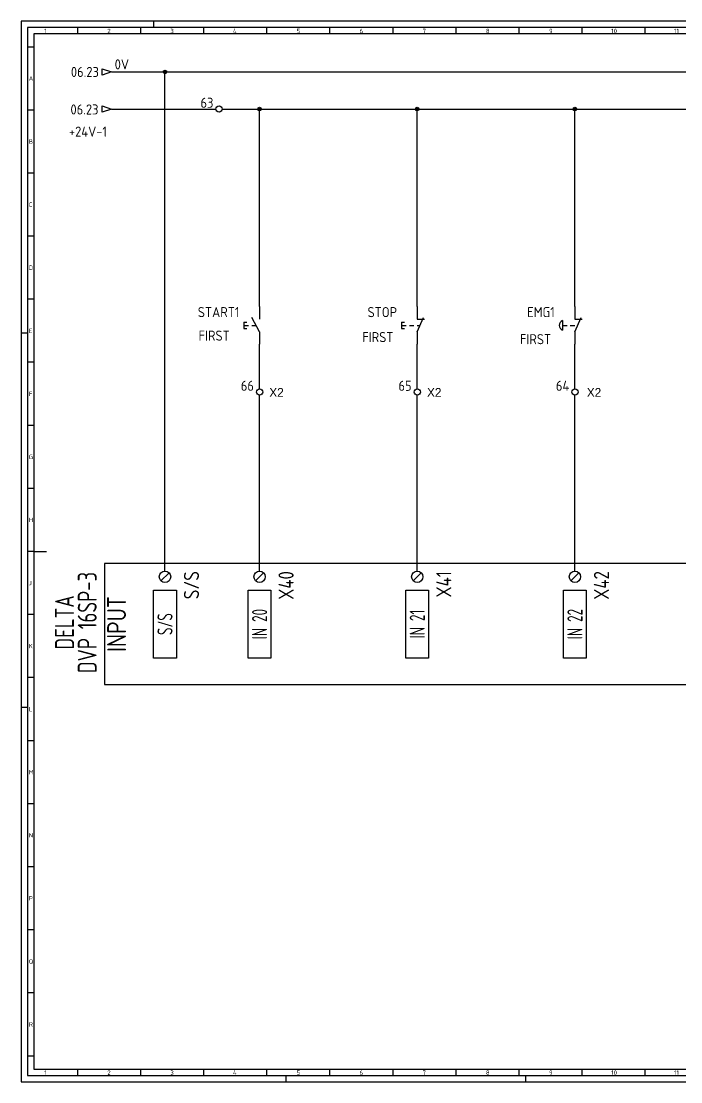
# Model space of a CAD drawing. Header units: millimetres. Extents: x 0 to 1189, y 5 to 846.
# Drawn here: x 0 to 523, y 5 to 846 of the extents above; entities that cross this region are included whole.
import ezdxf
from ezdxf.enums import TextEntityAlignment as Align

# ---------------------------------------------------------------- set-up
doc = ezdxf.new("R2010")
doc.units = ezdxf.units.MM
doc.header["$LTSCALE"] = 12
doc.linetypes.add('DASHED', pattern=[0.75, 0.5, -0.25])
for name, color, linetype in [('035', 5, 'Continuous'), ('07', 7, 'Continuous'), ('DESC', 1, 'Continuous'), ('MISC', 2, 'Continuous'), ('RED_2.5mm^2', 1, 'Continuous'), ('SYMS', 7, 'Continuous'), ('TAGS', 51, 'Continuous'), ('TERMS', 4, 'Continuous'), ('WIREREF_DEST', 61, 'Continuous'), ('XREF', 7, 'Continuous')]:
    doc.layers.add(name, color=color, linetype=linetype)
doc.styles.add('ISO Proportional', font='isocp.shx')
doc.styles.add('WD_IEC', font='ISOCP2.shx', dxfattribs={"width": 0.9, "height": 4})

# ---------------------------------------------------------------- blocks, each defined once
blk = doc.blocks.new('IEC_border_a0')
at = {"layer": '035', "color": 0}
for p, q in [((0, 841), (0, 0)), ((1189, 841), (0, 841)), ((44.5, 836), (44.5, 831)), ((94.5, 836), (94.5, 831)), ((105, 841), (105, 836)), ((144.5, 836), (144.5, 831)), ((194.5, 836), (194.5, 831)), ((244.5, 836), (244.5, 831)), ((294.5, 836), (294.5, 831)), ((344.5, 836), (344.5, 831)), ((394.5, 836), (394.5, 831)), ((444.5, 836), (444.5, 831)), ((494.5, 836), (494.5, 831)), ((9.98, 820.54), (5, 820.54)), ((9.98, 770.54), (5, 770.54)), ((9.98, 720.54), (5, 720.54)), ((9.98, 670.54), (5, 670.54)), ((9.98, 620.54), (5, 620.54)), ((0, 594), (5, 594)), ((10, 570.5), (5.02, 570.5)), ((10, 520.5), (5, 520.5)), ((10, 470.5), (5.02, 470.5)), ((10, 420.5), (5.02, 420.5)), ((10, 370.5), (5.02, 370.5)), ((10, 320.5), (5.02, 320.5)), ((0, 297), (5, 297)), ((10.02, 270.46), (5.03, 270.46)), ((10.02, 220.46), (5.03, 220.46)), ((10.02, 170.46), (5.03, 170.46)), ((10.02, 120.46), (5.03, 120.46)), ((10.02, 70.46), (5.03, 70.46)), ((10.03, 20.42), (5.05, 20.42)), ((44.5, 10), (44.5, 5)), ((94.5, 10), (94.5, 5)), ((144.5, 10), (144.5, 5)), ((194.5, 10), (194.5, 5)), ((244.5, 10), (244.5, 5)), ((294.5, 10), (294.5, 5)), ((344.5, 10), (344.5, 5)), ((394.5, 10), (394.5, 5)), ((444.5, 10), (444.5, 5)), ((494.5, 10), (494.5, 5)), ((0, 0), (1189, 0)), ((210, 0), (210, 5)), ((400, 0), (400, 5))]:
    blk.add_line(p, q, dxfattribs=at)
blk.add_lwpolyline([(10, 10), (1179, 10), (1179, 831), (10, 831)], close=True, dxfattribs=at)
at = {"layer": '07', "color": 0}
blk.add_line((10, 420.5), (20, 420.5), dxfattribs=at)
blk.add_lwpolyline([(5, 5), (1184, 5), (1184, 836), (5, 836)], close=True, dxfattribs=at)
at = {"layer": '035', "color": 0, "style": 'ISO Proportional'}
for s, p in [('1', (18.31, 831.5)), ('2', (68.23, 831.5)), ('3', (118.18, 831.5)), ('4', (167.88, 831.5)), ('5', (218.34, 831.5)), ('6', (268.19, 831.5)), ('7', (318.17, 831.5)), ('8', (368.42, 831.5)), ('9', (418.46, 831.5)), ('10', (467.72, 831.5)), ('11', (517.49, 831.5)), ('A', (6, 793.79)), ('B', (6, 743.79)), ('C', (6, 693.79)), ('D', (6, 643.79)), ('E', (6.02, 593.75)), ('F', (6.02, 543.75)), ('G', (6.02, 493.75)), ('H', (6.02, 443.75)), ('J', (6.02, 393.75)), ('K', (6.02, 343.75)), ('L', (6.03, 293.72)), ('M', (6.03, 243.72)), ('N', (6.03, 193.72)), ('P', (6.03, 143.72)), ('Q', (6.03, 93.72)), ('R', (6.05, 43.68)), ('1', (18.31, 5.5)), ('2', (68.23, 5.5)), ('3', (118.18, 5.5)), ('4', (167.88, 5.5)), ('5', (218.34, 5.5)), ('6', (268.19, 5.5)), ('7', (318.17, 5.5)), ('8', (368.42, 5.5)), ('9', (418.46, 5.5)), ('10', (467.72, 5.5)), ('11', (517.49, 5.5))]:
    blk.add_text(s, height=3.5, dxfattribs=at).set_placement(p)
blk = doc.blocks.new('PLCIO_F85')
blk.add_line((1036, 48), (1036, -48))
at = {"layer": 'SYMS'}
for p, q in [((-48, 48), (-48, -48)), ((1036, 48), (-48, 48)), ((-3.18, 34.32), (3.18, 40.68)), ((71.82, 34.32), (78.18, 40.68)), ((196.82, 34.32), (203.18, 40.68)), ((321.82, 34.32), (328.18, 40.68)), ((446.82, 34.32), (453.18, 40.68)), ((571.82, 34.32), (578.18, 40.68)), ((696.82, 34.32), (703.18, 40.68)), ((821.82, 34.32), (828.18, 40.68)), ((946.82, 34.32), (953.18, 40.68)), ((-9, -27), (-9, 27)), ((-9, 27), (9, 27)), ((9, 27), (9, -27)), ((66, -27), (66, 27)), ((66, 27), (84, 27)), ((84, 27), (84, -27)), ((191, -27), (191, 27)), ((191, 27), (209, 27)), ((209, 27), (209, -27)), ((316, -27), (316, 27)), ((316, 27), (334, 27)), ((334, 27), (334, -27)), ((441, -27), (441, 27)), ((441, 27), (459, 27)), ((459, 27), (459, -27)), ((566, -27), (566, 27)), ((566, 27), (584, 27)), ((584, 27), (584, -27)), ((691, -27), (691, 27)), ((691, 27), (709, 27)), ((709, 27), (709, -27)), ((816, -27), (816, 27)), ((816, 27), (834, 27)), ((834, 27), (834, -27)), ((941, -27), (941, 27)), ((941, 27), (959, 27)), ((959, 27), (959, -27)), ((9, -27), (-9, -27)), ((84, -27), (66, -27)), ((209, -27), (191, -27)), ((334, -27), (316, -27)), ((459, -27), (441, -27)), ((584, -27), (566, -27)), ((709, -27), (691, -27)), ((834, -27), (816, -27)), ((959, -27), (941, -27)), ((-48, -48), (1036, -48))]:
    blk.add_line(p, q, dxfattribs=at)
for centre in [(0, 37.5), (75, 37.5), (200, 37.5), (325, 37.5), (450, 37.5), (575, 37.5), (700, 37.5), (825, 37.5), (950, 37.5)]:
    blk.add_circle(centre, 4.5, dxfattribs=at)
at = {"layer": 'SYMS', "style": 'WD_IEC', "width": 0.9}
for tag, p in [('TERMDESC02', (81.25, 60)), ('TERMDESC03', (206.25, 60)), ('TERMDESC04', (331.25, 60)), ('TERMDESC05', (456.25, 60)), ('TERMDESC06', (581.25, 60)), ('TERMDESC08', (831.25, 60)), ('TERMDESC09', (956.25, 60)), ('TERMDESC01', (6.25, 60)), ('TERMDESC07', (706.25, 60))]:
    blk.add_attdef(tag, text='', height=12, rotation=90, dxfattribs=at).set_placement(p, align=Align.TOP_LEFT)
at = {"layer": 'SYMS', "style": 'WD_IEC', "width": 0.9, "flags": 1}
for tag, p in [('X2TERM01', (0, 42)), ('X2TERM02', (75, 42)), ('X2TERM03', (200, 42)), ('X2TERM04', (325, 42)), ('X2TERM05', (450, 42)), ('X2TERM06', (575, 42)), ('X2TERM07', (700, 42)), ('X2TERM08', (825, 42)), ('X2TERM09', (950, 42))]:
    blk.add_attdef(tag, text='', height=1.92, rotation=90, dxfattribs=at).set_placement(p, align=Align.RIGHT)
at = {"layer": 'SYMS', "style": 'WD_IEC', "width": 0.9}
for tag, p in [('TERM01', (15, 42)), ('TERM02', (90, 42)), ('TERM03', (215, 42)), ('TERM04', (340, 42)), ('TERM05', (465, 42)), ('TERM06', (590, 42)), ('TERM07', (715, 42)), ('TERM08', (840, 42)), ('TERM09', (965, 42))]:
    blk.add_attdef(tag, text='', height=12, rotation=90, dxfattribs=at).set_placement(p, align=Align.TOP_RIGHT)
at = {"layer": 'SYMS', "style": 'WD_IEC'}
for tag, width, p in [('LINE1', 0.9, (-87, 0)), ('LINE2', 0.9, (-69, 0)), ('DESC', 0.9, (-50.84, 0)), ('INST', 0.8, (-159, 0)), ('LOC', 0.8, (-141, 0)), ('MFG', 0.8, (-123, 0)), ('CAT', 0.8, (-105, 0)), ('TAG', 0.9, (-30.87, 0))]:
    blk.add_attdef(tag, text='', height=15, rotation=90, dxfattribs=dict(at, width=width)).set_placement(p, align=Align.CENTER)
at = {"layer": 'SYMS', "style": 'WD_IEC', "width": 0.7}
for tag, p in [('TAGA02', (75, 0)), ('TAGA03', (200, 0)), ('TAGA04', (325, 0)), ('TAGA05', (450, 0)), ('TAGA06', (575, 0)), ('TAGA07', (700, 0)), ('TAGA08', (825, 0)), ('TAGA09', (950, 0)), ('TAGA01', (0, 0))]:
    blk.add_attdef(tag, text='', height=12, rotation=90, dxfattribs=at).set_placement(p, align=Align.MIDDLE_CENTER)
at = {"layer": 'SYMS', "linetype": 'Continuous', "style": 'WD_IEC', "width": 0.9, "flags": 9}
blk.add_attdef('ASSYCODE', text='', height=1.92, rotation=90, dxfattribs=at).set_placement((-102.85, -22.08), align=Align.CENTER)
at = {"layer": 'SYMS', "style": 'WD_IEC', "width": 0.9}
for tag, p in [('DESCA01', (-9, -111)), ('DESCB01', (9, -111)), ('DESCC01', (27, -111)), ('DESCD01', (45, -111)), ('DESCE01', (63, -111)), ('DESCA02', (66, -111)), ('DESCB02', (84, -111)), ('DESCC02', (102, -111)), ('DESCD02', (120, -111)), ('DESCE02', (138, -111)), ('DESCA03', (191, -111)), ('DESCB03', (209, -111)), ('DESCC03', (227, -111)), ('DESCD03', (245, -111)), ('DESCE03', (263, -111)), ('DESCA04', (316, -111)), ('DESCB04', (334, -111)), ('DESCC04', (352, -111)), ('DESCD04', (370, -111)), ('DESCE04', (388, -111)), ('DESCA05', (441, -111)), ('DESCB05', (459, -111)), ('DESCC05', (477, -111)), ('DESCD05', (495, -111)), ('DESCE05', (513, -111)), ('DESCA06', (566, -111)), ('DESCB06', (584, -111)), ('DESCC06', (602, -111)), ('DESCD06', (620, -111)), ('DESCE06', (638, -111)), ('DESCA07', (691, -111)), ('DESCB07', (709, -111)), ('DESCC07', (727, -111)), ('DESCD07', (745, -111)), ('DESCE07', (763, -111)), ('DESCA08', (816, -111)), ('DESCB08', (834, -111)), ('DESCC08', (852, -111)), ('DESCD08', (870, -111)), ('DESCE08', (888, -111)), ('DESCA09', (941, -111)), ('DESCB09', (959, -111)), ('DESCC09', (977, -111)), ('DESCD09', (995, -111)), ('DESCE09', (1013, -111))]:
    blk.add_attdef(tag, text='', height=15, rotation=90, dxfattribs=at).set_placement(p, align=Align.RIGHT)
blk = doc.blocks.new('WDDOT')
for radius in [0.72, 0.449, 0.223]:
    blk.add_circle((0, 0), radius)
blk = doc.blocks.new('VPB11')
for p, q in [((0, 7.5), (0, 2.5)), ((-6.25, 1.25), (-6.25, -1.25)), ((-6.25, 1.25), (-5, 1.25)), ((-6.25, 0), (-4.375, 0)), ((0, -2.5), (-3.125, 3.125)), ((-3.125, 0), (-1.389, 0)), ((-6.25, -1.25), (-5, -1.25)), ((0, -2.5), (0, -7.5))]:
    blk.add_line(p, q)
at = {"style": 'WD_IEC'}
for tag, p in [('INST', (-8, 10.25)), ('LOC', (-8, 6.75)), ('TAG1', (-8, 3.25)), ('DESC1', (-8, -10.35)), ('DESC2', (-8, -13.85)), ('DESC3', (-8, -17.35))]:
    blk.add_attdef(tag, text='', height=2.5, dxfattribs=at).set_placement(p, align=Align.RIGHT)
blk.add_attdef('TERM01', text='', height=2, rotation=90, dxfattribs=at).set_placement((-1, 7.5), align=Align.RIGHT)
at = {"style": 'WD_IEC', "flags": 1}
for tag, p, height in [('X2TERM01', (0, 7.5), 0.32), ('CONTACT', (0.5, 4.5), 1), ('COMMON', (1.75, 3.25), 1), ('X1LINK', (0, 0), 0.32), ('ASSYCODE', (1, -4), 1), ('X8TERM02', (0, -7.5), 0.32), ('FAMILY', (1, -5.5), 1), ('CATDESC', (1, -7), 1)]:
    blk.add_attdef(tag, p, '', height=height, dxfattribs=at)
at = {"style": 'WD_IEC', "flags": 9}
for tag, p in [('MFG', (-8.5, -0.25)), ('CAT', (-8.5, -2.75))]:
    blk.add_attdef(tag, text='', height=1.5, dxfattribs=at).set_placement(p, align=Align.RIGHT)
at = {"style": 'WD_IEC'}
blk.add_attdef('TERM02', (-1, -7.5), '', height=2, rotation=90, dxfattribs=at)
at = {"lineweight": 15, "style": 'WD_IEC'}
blk.add_attdef('XREF', text='', height=2.5, dxfattribs=at).set_placement((-8, -6.35), align=Align.RIGHT)
blk = doc.blocks.new('VPB12')
for p, q in [((0, 7.5), (0, 2.5)), ((-6.25, 1.25), (-6.25, -1.25)), ((-6.25, 1.25), (-5, 1.25)), ((-6.25, 0), (-4.38, 0)), ((-3.12, 0), (-1.39, 0)), ((0, -2.5), (2.5, 3.12)), ((0, 2.5), (2.87, 2.5)), ((0, 0), (1.11, 0)), ((-6.25, -1.25), (-5, -1.25)), ((0, -2.5), (0, -7.5))]:
    blk.add_line(p, q)
at = {"style": 'WD_IEC'}
for tag, p in [('INST', (-8, 10.25)), ('LOC', (-8, 6.75)), ('TAG1', (-8, 3.25)), ('DESC1', (-8, -10.35)), ('DESC2', (-8, -13.85)), ('DESC3', (-8, -17.35))]:
    blk.add_attdef(tag, text='', height=2.5, dxfattribs=at).set_placement(p, align=Align.RIGHT)
blk.add_attdef('TERM01', text='', height=2, rotation=90, dxfattribs=at).set_placement((-1, 7.5), align=Align.RIGHT)
at = {"style": 'WD_IEC', "flags": 1}
for tag, p, height in [('X2TERM01', (0, 7.5), 0.32), ('CONTACT', (0.5, 4.5), 1), ('COMMON', (1.75, 3.25), 1), ('X1LINK', (1.5, 0), 0.32), ('ASSYCODE', (1, -4), 1), ('X8TERM02', (0, -7.5), 0.32), ('FAMILY', (1, -5.5), 1), ('CATDESC', (1, -7), 1)]:
    blk.add_attdef(tag, p, '', height=height, dxfattribs=at)
at = {"style": 'WD_IEC', "flags": 9}
for tag, p in [('MFG', (-8.5, -0.25)), ('CAT', (-8.5, -2.75))]:
    blk.add_attdef(tag, text='', height=1.5, dxfattribs=at).set_placement(p, align=Align.RIGHT)
at = {"style": 'WD_IEC'}
blk.add_attdef('TERM02', (-1, -7.5), '', height=2, rotation=90, dxfattribs=at)
at = {"lineweight": 15, "style": 'WD_IEC'}
blk.add_attdef('XREF', text='', height=2.5, dxfattribs=at).set_placement((-8, -6.35), align=Align.RIGHT)
blk = doc.blocks.new('VPB12M')
for p, q in [((0, 7.5), (0, 2.5)), ((-5, 1.875), (-5, -1.875)), ((-5, 0), (-3.125, 0)), ((-1.94444, 0), (0, 0)), ((0, -2.5), (2.5, 3.125)), ((0, 2.5), (2.8678, 2.5)), ((0, -2.5), (0, -7.5))]:
    blk.add_line(p, q)
blk.add_arc((-4.21875, 0), 2.03125, 112.6198649, 247.3801351)
at = {"style": 'WD_IEC'}
for tag, p in [('INST', (-8, 10.25)), ('LOC', (-8, 6.75)), ('TAG1', (-8, 3.25)), ('DESC1', (-8, -10.35)), ('DESC2', (-8, -13.85)), ('DESC3', (-8, -17.35))]:
    blk.add_attdef(tag, text='', height=2.5, dxfattribs=at).set_placement(p, align=Align.RIGHT)
blk.add_attdef('TERM01', text='', height=2, rotation=90, dxfattribs=at).set_placement((-1, 7.5), align=Align.RIGHT)
at = {"style": 'WD_IEC', "flags": 1}
for tag, p, height in [('X2TERM01', (0, 7.5), 0.32), ('CONTACT', (0.5, 4.5), 1), ('COMMON', (1.75, 3.25), 1), ('X1LINK', (1.5, 0), 0.32), ('ASSYCODE', (1, -4), 1), ('X8TERM02', (0, -7.5), 0.32), ('FAMILY', (1, -5.5), 1), ('CATDESC', (1, -7), 1)]:
    blk.add_attdef(tag, p, '', height=height, dxfattribs=at)
at = {"style": 'WD_IEC', "flags": 9}
for tag, p in [('MFG', (-8.5, -0.25)), ('CAT', (-8.5, -2.75))]:
    blk.add_attdef(tag, text='', height=1.5, dxfattribs=at).set_placement(p, align=Align.RIGHT)
at = {"style": 'WD_IEC'}
blk.add_attdef('TERM02', (-1, -7.5), '', height=2, rotation=90, dxfattribs=at)
at = {"lineweight": 15, "style": 'WD_IEC'}
blk.add_attdef('XREF', text='', height=2.5, dxfattribs=at).set_placement((-8, -6.35), align=Align.RIGHT)
blk = doc.blocks.new('HA1D3')
blk.add_lwpolyline([(0, 0), (-3.75, -1.25), (-3.75, 1.25)], close=True)
at = {"style": 'WD_IEC'}
blk.add_attdef('XREF', text='', height=2.5, dxfattribs=at).set_placement((-5, 0), align=Align.MIDDLE_RIGHT)
at = {"style": 'WD_IEC', "flags": 1}
blk.add_attdef('SIGCODE', text='', height=1, dxfattribs=at).set_placement((-2.5, 1.8), align=Align.RIGHT)
at = {"style": 'WD_IEC'}
for tag, p, height, flags in [('X1TERM01', (0, 0), 0.32, 1), ('WIRENO', (1.25, 1), 2.5, 8)]:
    blk.add_attdef(tag, p, '', height=height, dxfattribs=dict(at, flags=flags))
blk.add_attdef('DESC1', text='', height=2.5, dxfattribs=at).set_placement((1.25, -1), align=Align.TOP_LEFT)
blk = doc.blocks.new('HT0002')
blk.add_circle((0, 0), 1.25)
at = {"style": 'WD_IEC'}
for tag, p in [('INST', (-2.25, 6.5)), ('LOC', (-2.25, 3.5)), ('DESC1', (-2.25, -6.25)), ('DESC2', (-2.25, -9.25)), ('DESC3', (-2.25, -12.25))]:
    blk.add_attdef(tag, text='', height=2.5, dxfattribs=at).set_placement(p, align=Align.RIGHT)
at = {"style": 'WD_IEC', "flags": 1}
for tag, p, height in [('ASSYCODE', (2.75, 10.75), 1), ('CATDESC', (2.75, 9.25), 1), ('MFG', (2.75, 7.25), 1.5), ('CAT', (2.75, 4.75), 1.5), ('X4PIN01', (-1.25, 1), 0.25), ('X4TERM01', (-1.25, 0), 0.25), ('X4TERMDESC01', (-1.25, 0.5), 0.4), ('STRIPSEQ', (0, 0), 0.025), ('X2PIN01', (0, 2.25), 0.25), ('X2TERM01', (0, 1.25), 0.25), ('X8PIN01', (0, -0.25), 0.25), ('X2TERMDESC01', (0, 1.75), 0.4), ('X1PIN01', (1.25, 1), 0.25), ('X1TERM01', (1.25, 0), 0.25), ('X1TERMDESC01', (1.25, 0.5), 0.4), ('LINKTERM', (0, -0.04), 0.025), ('X8TERM01', (0, -1.25), 0.25), ('X8TERMDESC01', (0, -0.75), 0.4)]:
    blk.add_attdef(tag, p, '', height=height, dxfattribs=at)
at = {"style": 'WD_IEC', "flags": 8}
for tag, height, p in [('TAGSTRIP', 2.5, (-2.25, 0.5)), ('TERM01', 2, (-2.25, -3.25))]:
    blk.add_attdef(tag, text='', height=height, dxfattribs=at).set_placement(p, align=Align.RIGHT)
blk = doc.blocks.new('VT0002')
blk.add_circle((0, 0), 1.25)
at = {"style": 'WD_IEC'}
for tag, p in [('INST', (-2.25, 6.5)), ('LOC', (-2.25, 3.5)), ('DESC1', (-2.25, -6.25)), ('DESC2', (-2.25, -9.25)), ('DESC3', (-2.25, -12.25))]:
    blk.add_attdef(tag, text='', height=2.5, dxfattribs=at).set_placement(p, align=Align.RIGHT)
at = {"style": 'WD_IEC', "flags": 1}
for tag, p, height in [('ASSYCODE', (2.75, 10.75), 1), ('CATDESC', (2.75, 9.25), 1), ('MFG', (2.75, 7.25), 1.5), ('CAT', (2.75, 4.75), 1.5), ('X4PIN01', (-1.25, 1), 0.25), ('X4TERM01', (-1.25, 0), 0.25), ('X4TERMDESC01', (-1.25, 0.5), 0.4), ('STRIPSEQ', (0, 0), 0.025), ('X2PIN01', (0, 2.25), 0.25), ('X2TERM01', (0, 1.25), 0.25), ('X8PIN01', (0, -0.25), 0.25), ('X2TERMDESC01', (0, 1.75), 0.4), ('X1PIN01', (1.25, 1), 0.25), ('X1TERM01', (1.25, 0), 0.25), ('X1TERMDESC01', (1.25, 0.5), 0.4), ('LINKTERM', (0, -0.04), 0.025), ('X8TERM01', (0, -1.25), 0.25), ('X8TERMDESC01', (0, -0.75), 0.4)]:
    blk.add_attdef(tag, p, '', height=height, dxfattribs=at)
at = {"style": 'WD_IEC', "flags": 8}
for tag, height, p in [('TAGSTRIP', 2.5, (-2.25, 0.5)), ('TERM01', 2, (-2.25, -3.25))]:
    blk.add_attdef(tag, text='', height=height, dxfattribs=at).set_placement(p, align=Align.RIGHT)

msp = doc.modelspace()

# ---------------------------------------------------------------- linework, layer by layer
at = {"layer": 'RED_2.5mm^2'}
for p, q in [((71.58, 805.7), (1123.91, 805.7)), ((113.98, 409.89), (113.98, 805.7)), ((71.58, 776.26), (154.37, 776.26)), ((159.37, 776.26), (1123.91, 776.26)), ((188.98, 619.75), (188.98, 776.26)), ((313.98, 619.75), (313.98, 776.26)), ((438.98, 619.75), (438.98, 776.26)), ((188.98, 554.34), (188.98, 589.75)), ((313.98, 554.34), (313.98, 589.75)), ((438.98, 554.34), (438.98, 589.75)), ((188.98, 409.89), (188.98, 549.34)), ((313.98, 409.89), (313.98, 549.34)), ((438.98, 409.89), (438.98, 549.34))]:
    msp.add_line(p, q, dxfattribs=at)

# ---------------------------------------------------------------- block references
msp.add_blockref('IEC_border_a0', (0, 4.94))
at = {"layer": 'SYMS'}
ref = msp.add_blockref('HA1D3', (71.58, 805.7), dxfattribs=dict(at, xscale=2, yscale=2, zscale=2))
ref.add_attrib('XREF', '06.23', dxfattribs={"layer": 'XREF', "height": 8, "style": 'WD_IEC'}).set_placement((61.58, 805.7), align=Align.MIDDLE_RIGHT)
ref.add_attrib('WIRENO', '0V', (74.08, 807.7), dxfattribs={"layer": 'WIREREF_DEST', "height": 8, "style": 'WD_IEC', "flags": 8})
at = {"layer": 'SYMS', "xscale": 2, "yscale": 2, "zscale": 2}
for p in [(113.98, 805.7), (188.98, 776.26), (313.98, 776.26), (438.98, 776.26)]:
    msp.add_blockref('WDDOT', p, dxfattribs=at)
at = {"layer": 'SYMS', "linetype": 'DASHED'}
ref = msp.add_blockref('HT0002', (156.87, 776.26), dxfattribs=dict(at, xscale=2, yscale=2, zscale=2))
ref.add_attrib('TAGSTRIP', '63', dxfattribs={"layer": 'TAGS', "height": 8, "style": 'WD_IEC', "flags": 8}).set_placement((152.37, 777.26), align=Align.RIGHT)
at = {"layer": 'SYMS'}
ref = msp.add_blockref('HA1D3', (71.58, 776.26), dxfattribs=dict(at, xscale=2, yscale=2, zscale=2))
ref.add_attrib('XREF', '06.23', dxfattribs={"layer": 'XREF', "height": 8, "style": 'WD_IEC'}).set_placement((61.26, 775.95), align=Align.MIDDLE_RIGHT)
ref.add_attrib('WIRENO', '+24V-1', (37.83, 754.38), dxfattribs={"layer": 'WIREREF_DEST', "height": 8, "style": 'WD_IEC', "flags": 8})
ref = msp.add_blockref('VPB11', (188.98, 604.75), dxfattribs=dict(at, xscale=2, yscale=2, zscale=2))
ref.add_attrib('DESC2', 'FIRST', dxfattribs={"layer": 'DESC', "height": 8, "style": 'WD_IEC'}).set_placement((165.32, 592.63), align=Align.RIGHT)
ref.add_attrib('TAG1', 'START1', dxfattribs={"layer": 'TAGS', "height": 8, "style": 'WD_IEC'}).set_placement((172.98, 611.25), align=Align.RIGHT)
ref = msp.add_blockref('VPB12', (313.98, 604.75), dxfattribs=dict(at, xscale=2, yscale=2, zscale=2))
ref.add_attrib('DESC1', 'FIRST', dxfattribs={"layer": 'DESC', "height": 8, "style": 'WD_IEC'}).set_placement((295.11, 591.45), align=Align.RIGHT)
ref.add_attrib('TAG1', 'STOP', dxfattribs={"layer": 'TAGS', "height": 8, "style": 'WD_IEC'}).set_placement((297.98, 611.25), align=Align.RIGHT)
ref = msp.add_blockref('VPB12M', (438.98, 604.75), dxfattribs=dict(at, xscale=2, yscale=2, zscale=2))
ref.add_attrib('DESC1', 'FIRST', dxfattribs={"layer": 'DESC', "height": 8, "style": 'WD_IEC'}).set_placement((420.11, 589.8), align=Align.RIGHT)
ref.add_attrib('TAG1', 'EMG1', dxfattribs={"layer": 'TAGS', "height": 8, "style": 'WD_IEC'}).set_placement((422.98, 611.25), align=Align.RIGHT)
ref = msp.add_blockref('VT0002', (188.98, 551.84), dxfattribs=dict(at, xscale=2, yscale=2, zscale=2))
ref.add_attrib('TAGSTRIP', '66', dxfattribs={"layer": 'TAGS', "height": 8, "style": 'WD_IEC', "flags": 8}).set_placement((184.48, 552.84), align=Align.RIGHT)
ref = msp.add_blockref('VT0002', (313.98, 551.84), dxfattribs=dict(at, xscale=2, yscale=2, zscale=2))
ref.add_attrib('TAGSTRIP', '65', dxfattribs={"layer": 'TAGS', "height": 8, "style": 'WD_IEC', "flags": 8}).set_placement((309.48, 552.84), align=Align.RIGHT)
ref = msp.add_blockref('VT0002', (438.98, 551.84), dxfattribs=dict(at, xscale=2, yscale=2, zscale=2))
ref.add_attrib('TAGSTRIP', '64', dxfattribs={"layer": 'TAGS', "height": 8, "style": 'WD_IEC', "flags": 8}).set_placement((434.48, 552.84), align=Align.RIGHT)
at = {"layer": 'SYMS', "color": 0}
ref = msp.add_blockref('PLCIO_F85', (113.98, 367.89), dxfattribs=at)
ref.add_attrib('TERM01', 'S/S', dxfattribs={"layer": 'TERMS', "height": 12, "rotation": 90, "style": 'WD_IEC', "width": 0.9}).set_placement((128.98, 409.89), align=Align.TOP_RIGHT)
ref.add_attrib('TAGA01', 'S/S', dxfattribs={"layer": 'TAGS', "height": 12, "rotation": 90, "style": 'WD_IEC', "width": 0.7}).set_placement((113.98, 367.89), align=Align.MIDDLE_CENTER)
ref.add_attrib('TAG', 'INPUT', dxfattribs={"layer": 'TAGS', "height": 15, "rotation": 90, "style": 'WD_IEC', "width": 0.9}).set_placement((83.12, 367.89), align=Align.CENTER)
ref.add_attrib('CAT', 'DVP 16SP-3', dxfattribs={"layer": 'MISC', "height": 15, "rotation": 90, "style": 'WD_IEC', "width": 0.8}).set_placement((59.83, 369.13), align=Align.CENTER)
ref.add_attrib('MFG', 'DELTA', dxfattribs={"layer": 'MISC', "height": 15, "rotation": 90, "style": 'WD_IEC', "width": 0.8}).set_placement((41.83, 369.13), align=Align.CENTER)
ref.add_attrib('TERM02', 'X40', dxfattribs={"layer": 'TERMS', "height": 12, "rotation": 90, "style": 'WD_IEC', "width": 0.9}).set_placement((203.98, 409.89), align=Align.TOP_RIGHT)
ref.add_attrib('TAGA02', 'IN 20', dxfattribs={"layer": 'TAGS', "height": 12, "rotation": 90, "style": 'WD_IEC', "width": 0.7}).set_placement((188.98, 367.89), align=Align.MIDDLE_CENTER)
ref.add_attrib('TERM03', 'X41', dxfattribs={"layer": 'TERMS', "height": 12, "rotation": 90, "style": 'WD_IEC', "width": 0.9}).set_placement((328.98, 409.89), align=Align.TOP_RIGHT)
ref.add_attrib('TAGA03', 'IN 21', dxfattribs={"layer": 'TAGS', "height": 12, "rotation": 90, "style": 'WD_IEC', "width": 0.7}).set_placement((313.98, 367.89), align=Align.MIDDLE_CENTER)
ref.add_attrib('TERM04', 'X42', dxfattribs={"layer": 'TERMS', "height": 12, "rotation": 90, "style": 'WD_IEC', "width": 0.9}).set_placement((453.98, 409.89), align=Align.TOP_RIGHT)
ref.add_attrib('TAGA04', 'IN 22', dxfattribs={"layer": 'TAGS', "height": 12, "rotation": 90, "style": 'WD_IEC', "width": 0.7}).set_placement((438.98, 367.89), align=Align.MIDDLE_CENTER)
ref.add_attrib('TERM05', 'X43', dxfattribs={"layer": 'TERMS', "height": 12, "rotation": 90, "style": 'WD_IEC', "width": 0.9}).set_placement((578.98, 409.89), align=Align.TOP_RIGHT)
ref.add_attrib('TAGA05', 'IN 23', dxfattribs={"layer": 'TAGS', "height": 12, "rotation": 90, "style": 'WD_IEC', "width": 0.7}).set_placement((563.98, 367.89), align=Align.MIDDLE_CENTER)
ref.add_attrib('TERM06', 'X44', dxfattribs={"layer": 'TERMS', "height": 12, "rotation": 90, "style": 'WD_IEC', "width": 0.9}).set_placement((703.98, 409.89), align=Align.TOP_RIGHT)
ref.add_attrib('TAGA06', 'IN 24', dxfattribs={"layer": 'TAGS', "height": 12, "rotation": 90, "style": 'WD_IEC', "width": 0.7}).set_placement((688.98, 367.89), align=Align.MIDDLE_CENTER)
ref.add_attrib('TERM07', 'X45', dxfattribs={"layer": 'TERMS', "height": 12, "rotation": 90, "style": 'WD_IEC', "width": 0.9}).set_placement((828.98, 409.89), align=Align.TOP_RIGHT)
ref.add_attrib('TAGA07', 'IN 25', dxfattribs={"layer": 'TAGS', "height": 12, "rotation": 90, "style": 'WD_IEC', "width": 0.7}).set_placement((813.98, 367.89), align=Align.MIDDLE_CENTER)
ref.add_attrib('TERM08', 'X46', dxfattribs={"layer": 'TERMS', "height": 12, "rotation": 90, "style": 'WD_IEC', "width": 0.9}).set_placement((953.98, 409.89), align=Align.TOP_RIGHT)
ref.add_attrib('TAGA08', 'IN 26', dxfattribs={"layer": 'TAGS', "height": 12, "rotation": 90, "style": 'WD_IEC', "width": 0.7}).set_placement((938.98, 367.89), align=Align.MIDDLE_CENTER)
ref.add_attrib('TERM09', 'X47', dxfattribs={"layer": 'TERMS', "height": 12, "rotation": 90, "style": 'WD_IEC', "width": 0.9}).set_placement((1078.98, 409.89), align=Align.TOP_RIGHT)
ref.add_attrib('TAGA09', 'IN 27', dxfattribs={"layer": 'TAGS', "height": 12, "rotation": 90, "style": 'WD_IEC', "width": 0.7}).set_placement((1063.98, 367.89), align=Align.MIDDLE_CENTER)

# ---------------------------------------------------------------- texts
at = {"layer": 'SYMS', "char_height": 7, "attachment_point": 1}
for insert in [(196.67, 555.09), (321.69, 555.09), (448.41, 555.09)]:
    msp.add_mtext_dynamic_manual_height_columns('X2', width=24.7336, gutter_width=35, heights=[0], dxfattribs=dict(at, insert=insert))

doc.saveas('drawing.dxf')
